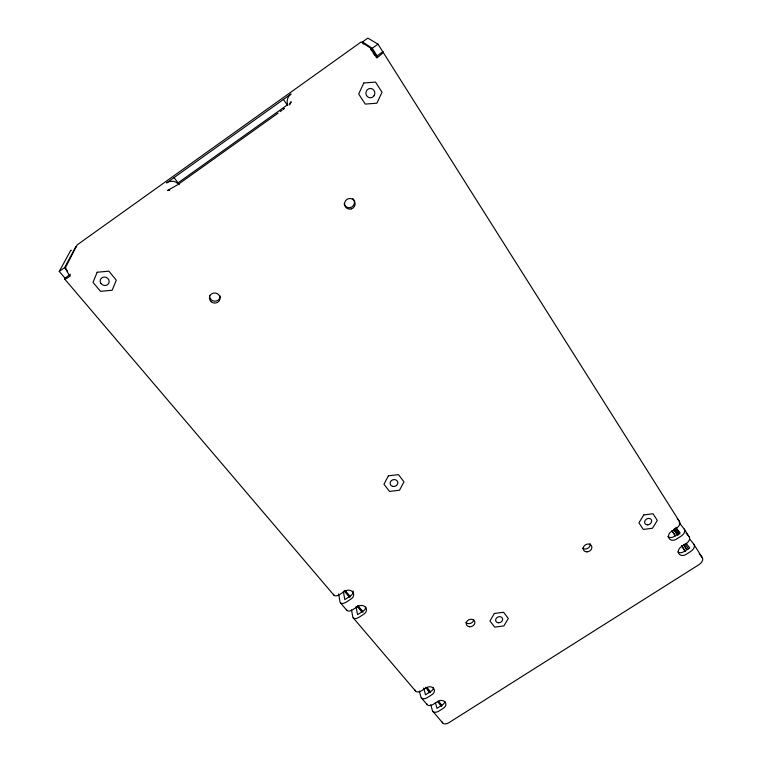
<?xml version="1.0" encoding="UTF-8"?>
<svg xmlns="http://www.w3.org/2000/svg" width="762" height="762" viewBox="0 0 762 762"><rect width="100%" height="100%" fill="white"/><g stroke="black" fill="none" stroke-linecap="round" stroke-linejoin="round"><path stroke-width="1.14" d="M363.484 43.948L362.474 41.929L367.846 38.1L378 44.177L679.38 521.37A7.029 4.201 -29.5 0 1 676.084 528.504L671.332 531.533A5.62 4.572 -32.3 0 0 669.046 538.41A5.62 4.572 -32.3 0 0 676.256 539.239L680.99 536.229A7.001 4.239 -29.4 0 0 684.247 529.085L679.18 522.684M289.608 104.975L291.198 101.717L289.55 103.718M69.79 275.168L70.247 274.263M69.361 274.901L64.684 278.521A8.506 1.143 -37.6 0 0 70.218 276.035A8.753 2.305 51.6 0 1 65.722 267.11L77.105 244.935L361.159 41.939L371.532 48.787L375.399 54.864L374.685 55.378L375.104 55.674M64.913 278.063L59.274 271.434L64.627 267.624L75.657 246.917A6.553 1.61 51.8 0 1 76.629 246.812M59.274 271.434L70.666 250.488A6.553 1.638 51.7 0 1 71.466 250.317M283.464 109.099L284.293 108.433M283.178 109.328L284.169 108.547M282.169 110.109L280.092 111.681M177.622 183.166L287.655 104.67M178.975 183.823L278.092 113.128M371.923 51.035L370.818 49.301L371.532 48.787M362.474 41.929L372.247 48.273L378 44.177M372.247 48.273L377.076 55.874L382.8 51.797M177.613 184.795L167.44 190.519L169.793 189.909L169.288 189.986M370.818 49.301L371.027 49.435A9.058 0.495 57.1 0 1 376.933 57.788A8.811 1.219 -35 0 0 383.029 51.94M377.076 55.874L377.504 56.169L376.066 57.188L376.933 57.788M179.251 184.642L175.936 182.137A9.611 9.068 34.7 0 0 166.564 182.937L291.084 93.983A9.715 9.354 71.3 0 0 287.207 102.727L287.769 105.194M64.599 278.949L333.889 595.151M340.376 602.771L346.796 610.314M353.168 617.792L415.5 690.982M421.31 697.802L427.063 704.555M432.768 711.26L442.655 722.871M64.627 267.624L67.437 270.939M345.777 591.274L350.377 596.732M358.045 605.828L362.645 611.286M427.063 687.695L430.13 691.324M438.569 701.335L441.636 704.974M344.576 590.455L349.939 596.808M357.597 605.895L362.96 612.257M426.568 687.667L430.397 692.21M438.055 701.297L441.893 705.841M344.119 590.902L349.491 597.265M357.168 606.361L361.769 611.81M425.444 687.267L430.044 692.725M437.721 701.812L441.55 706.364M677.227 518.655L679.38 521.37M686.162 533.038L689.077 536.734A6.972 4.277 -29.2 0 1 685.857 543.887L681.133 546.878A5.572 4.496 -32 0 0 678.847 553.65A5.572 4.496 -32 0 0 685.981 554.46L690.677 551.478A6.944 4.305 -29.1 0 0 693.858 544.316L689.467 538.724M699.268 553.764L702.145 557.432A6.896 4.362 -28.8 0 1 699.03 564.613L448.885 722.7A6.706 4.134 -43.6 0 1 442.16 721.881M675.808 527.304L680.056 532.762L674.17 536.515A5.601 4.553 -32.3 0 1 667.798 536.572M675.637 528.457L679.914 533.971M674.637 528.514L678.942 534.076M686.124 543.335L689.715 547.973L683.866 551.678A5.553 4.486 -32.1 0 1 677.799 551.936M674.027 529.981L677.666 534.695M684.943 544.116L688.581 548.831M174.022 177.613L178.041 182.87M283.426 99.451L287.226 104.975M674.084 529.438L677.913 535.457M683.666 544.487L686.867 549.507M673.741 529.333L676.932 534.343M683.952 545.373L686.505 549.383M672.008 530.6L675.208 535.61M681.599 545.63L685.438 551.64M672.732 531.876L675.294 535.886M681.704 545.916L684.905 550.936M373.028 52.768L374.132 54.512M684.247 529.085L689.077 536.734M693.858 544.316L702.145 557.432M435.378 702.593L436.95 708.327L442.484 704.812A5.363 4.286 -17.5 0 0 444.856 701.545M428.187 690.201L428.796 692.477M430.797 704.688L432.292 710.279A6.753 4.077 -43.3 0 0 438.998 711.032L443.446 708.212A5.382 4.296 -17.5 0 0 445.065 702.002A5.382 4.296 -17.5 0 0 437.75 701.459L433.283 704.298A6.782 4.039 -43.2 0 1 426.587 703.583M423.72 688.029L425.51 694.83L431.092 691.277A5.401 4.353 -17.1 0 0 433.511 687.686M419.357 691.077L420.834 696.83A6.81 4.01 -43 0 0 427.52 697.497L432.006 694.649A5.429 4.372 -17.1 0 0 433.607 688.353A5.429 4.372 -17.1 0 0 426.215 687.781L421.71 690.648A6.839 3.972 -42.9 0 1 415.042 690.02M356.025 606.676L357.568 614.677L363.369 610.905A5.677 4.772 -13.8 0 0 365.817 607.038M351.501 609.933L352.787 616.906A7.125 3.581 -41.5 0 0 359.34 617.077L364.007 614.048A5.705 4.791 -13.8 0 0 365.503 607.228A5.705 4.791 -13.8 0 0 357.645 606.504L352.958 609.552A7.153 3.543 -41.4 0 1 346.424 609.429M343.348 591.417L344.805 599.618L350.644 595.798A5.725 4.848 -13 0 0 353.054 590.931M338.652 593.874L340.004 601.894A7.191 3.496 -41.3 0 0 346.529 601.961L351.225 598.894A5.753 4.867 -13 0 0 352.701 591.988A5.753 4.867 -13 0 0 344.757 591.226L340.043 594.312A7.22 3.448 -41.2 0 1 333.527 594.284M220.132 295.961A5.334 5.029 12.4 0 1 214.627 301.171A5.334 5.029 12.4 0 1 209.56 295.342M473.726 619.782A4.42 3.648 -20.2 0 1 470.535 623.345A4.42 3.648 -20.2 0 1 465.896 622.421M352.873 198.596A5.324 5.267 -48.6 0 1 353.111 198.844M353.539 199.387A5.324 5.267 -48.6 0 1 351.415 207.207A5.324 5.267 -48.6 0 1 344.081 203.921M590.045 543.592A4.486 3.734 -28.3 0 1 587.854 548.288A4.486 3.734 -28.3 0 1 582.568 548.116M97.155 272.253L93.012 282.388L100.536 291.351L112.147 290.246L116.319 280.187L108.852 271.158L97.155 272.253M363.798 82.982L358.683 94.031L365.265 104.099L376.895 103.194L382.038 92.24L375.514 82.096L363.798 82.982M388.41 475.802L383.953 484.241L389.515 491.423L399.507 490.223L403.984 481.841L398.459 474.612L388.41 475.802M494.348 613.496L489.947 620.973L494.738 627.155L503.892 625.897L508.321 618.468L503.568 612.248L494.348 613.496M643.795 514.931L638.927 522.789L643.271 529.438L652.443 528.257L657.32 520.446L653.024 513.759L643.795 514.931M469.535 626.735A4.439 3.667 -20.2 0 0 474.697 621.459A4.439 3.667 -20.2 0 0 467.354 620.773A4.439 3.667 -20.2 0 0 469.535 626.735M351.272 208.931A5.353 5.296 -47.3 0 0 353.568 199.968A5.353 5.296 -47.3 0 0 344.681 202.549A5.353 5.296 -47.3 0 0 351.272 208.931M586.911 551.859A4.515 3.743 -28.3 0 0 591.579 545.925A4.515 3.743 -28.3 0 0 584.121 546.002A4.515 3.743 -28.3 0 0 586.911 551.859M211.188 301.733A5.363 5.058 12.1 0 0 219.98 299.171A5.363 5.058 12.1 0 0 213.055 293.18A5.363 5.058 12.1 0 0 211.188 301.733M392.963 486.442A3.877 3.429 -17.7 0 0 397.688 481.917A3.877 3.429 -17.7 0 0 391.277 480.736A3.877 3.429 -17.7 0 0 392.963 486.442M647.776 524.837A3.686 3.038 -31.9 0 0 651.339 519.798A3.686 3.038 -31.9 0 0 645.281 520.208A3.686 3.038 -31.9 0 0 647.776 524.837M374.104 95.698A4.677 4.477 -88.1 0 0 370.646 88.468A4.677 4.477 -88.1 0 0 366.37 95.221A4.677 4.477 -88.1 0 0 374.104 95.698M498.3 622.754A3.591 2.953 -21.8 0 0 502.51 618.477A3.591 2.953 -21.8 0 0 496.605 617.915A3.591 2.953 -21.8 0 0 498.3 622.754M101.003 283.512A4.572 4.172 22.5 0 0 108.785 283.273A4.572 4.172 22.5 0 0 104.242 277.044A4.572 4.172 22.5 0 0 101.003 283.512"/></g></svg>
